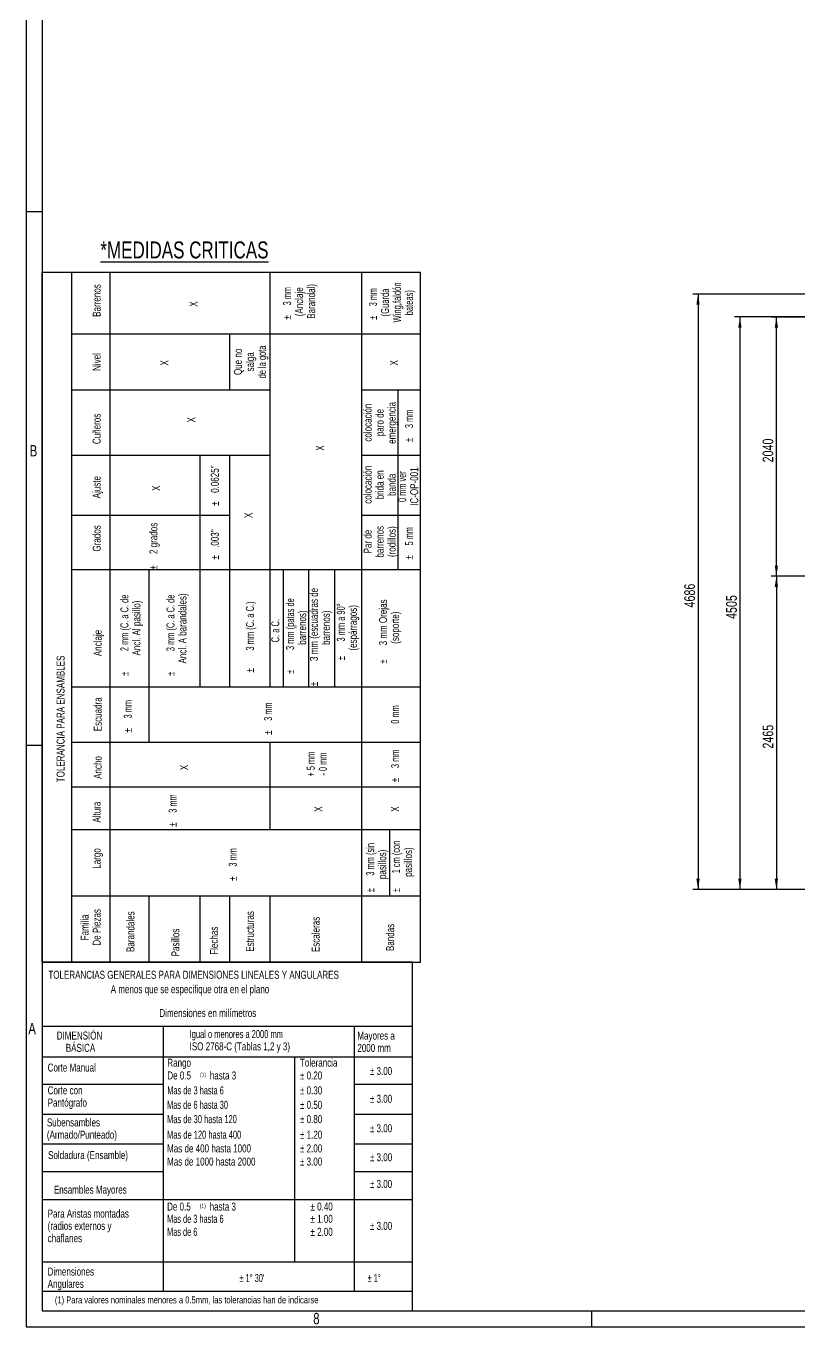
# Model space of a CAD drawing. Header units: millimetres. Extents: x 861 to 27901, y 673 to 17923.
# Drawn here: x 861 to 5683, y 673 to 8791 of the extents above; entities that cross this region are included whole.
import ezdxf

# ---------------------------------------------------------------- set-up
doc = ezdxf.new("R2010")
doc.units = ezdxf.units.MM
doc.header["$LTSCALE"] = 33.3
doc.layers.add('CAPA_1', color=7, linetype='Continuous')
doc.layers.add('SLD-0_0', color=7, linetype='Continuous')
doc.styles.add('SLDTEXTSTYLE0', font='TXT', dxfattribs={"width": 0.75})
doc.styles.add('SLDTEXTSTYLE1', font='TXT', dxfattribs={"width": 0.7})
doc.styles.add('SLDTEXTSTYLE10', font='TXT', dxfattribs={"width": 0.666667})
doc.styles.add('SLDTEXTSTYLE11', font='TXT', dxfattribs={"width": 0.708642})
doc.styles.add('SLDTEXTSTYLE12', font='TXT', dxfattribs={"width": 0.656481})
doc.styles.add('SLDTEXTSTYLE2', font='TXT', dxfattribs={"width": 0.691176})
doc.styles.add('SLDTEXTSTYLE3', font='TXT', dxfattribs={"width": 0.697368})
doc.styles.add('SLDTEXTSTYLE4', font='TXT', dxfattribs={"width": 0.6875})
doc.styles.add('SLDTEXTSTYLE5', font='TXT', dxfattribs={"width": 0.694444})
doc.styles.add('SLDTEXTSTYLE6', font='TXT', dxfattribs={"width": 0.671875})
doc.styles.add('SLDTEXTSTYLE7', font='TXT', dxfattribs={"width": 0.678571})
doc.styles.add('SLDTEXTSTYLE8', font='TXT', dxfattribs={"width": 0.696429})
doc.styles.add('SLDTEXTSTYLE9', font='TXT', dxfattribs={"width": 0.675})
doc.dimstyles.new('SLDDIMSTYLE0', dxfattribs={"dimtxt": 66.6, "dimasz": 66.6, "dimexe": 0, "dimexo": 0.0625, "dimgap": 16.65, "dimtad": 2, "dimdec": 0, "dimlfac": 1.261261, "dimrnd": 1e-09, "dimzin": 12, "dimdsep": 46, "dimtxsty": 'SLDTEXTSTYLE0', "dimsah": 1, "dimcen": 0.09, "dimadec": 0, "dimazin": 3, "dimtfac": 1, "dimtdec": 0, "dimtofl": 0, "dimtmove": 0, "dimatfit": 3, "dimfxl": 1, "dimfrac": 2, "dimtolj": 1, "dimtzin": 12, "dimarcsym": 0})

# ---------------------------------------------------------------- blocks, each defined once
blk = doc.blocks.new('SW_NOTE_0')
at = {"layer": 'SLD-0_0', "color": 0, "insert": (0, 64.4), "char_height": 49.95, "attachment_point": 1, "style": 'SLDTEXTSTYLE0'}
blk.add_mtext('Dimensiones en milímetros', dxfattribs=at)
blk = doc.blocks.new('SW_NOTE_0_1')
at = {"layer": 'SLD-0_0', "color": 0, "char_height": 49.95, "attachment_point": 1, "style": 'SLDTEXTSTYLE0'}
for s, insert in [('DIMENSIÓN', (0, 64.4)), ('BÁSICA', (56.2, -12.2))]:
    blk.add_mtext(s, dxfattribs=dict(at, insert=insert))
blk = doc.blocks.new('SW_NOTE_0_2')
at = {"layer": 'SLD-0_0', "color": 0, "char_height": 49.95, "attachment_point": 1}
for s, insert, style in [('Igual o menores a 2000 mm', (0, 64.4), 'SLDTEXTSTYLE1'), ('ISO 2768-C (Tablas 1,2 y 3)', (0, -12.2), 'SLDTEXTSTYLE0')]:
    blk.add_mtext(s, dxfattribs=dict(at, insert=insert, style=style))
blk = doc.blocks.new('SW_NOTE_0_3')
at = {"layer": 'SLD-0_0', "color": 0, "char_height": 49.95, "attachment_point": 1, "style": 'SLDTEXTSTYLE0'}
for s, insert in [('Mayores a', (0, 64.4)), ('2000 mm', (0, -12.2))]:
    blk.add_mtext(s, dxfattribs=dict(at, insert=insert))
blk = doc.blocks.new('SW_NOTE_0_4')
at = {"layer": 'SLD-0_0', "color": 0, "insert": (0, 64.4), "char_height": 49.95, "attachment_point": 1, "style": 'SLDTEXTSTYLE0'}
blk.add_mtext('Corte Manual', dxfattribs=at)
blk = doc.blocks.new('SW_NOTE_0_5')
at = {"layer": 'SLD-0_0', "color": 0, "char_height": 49.95, "attachment_point": 1, "style": 'SLDTEXTSTYLE0'}
for s, insert in [('Corte con', (0, 64.4)), ('Pantógrafo', (0, -12.2))]:
    blk.add_mtext(s, dxfattribs=dict(at, insert=insert))
blk = doc.blocks.new('SW_NOTE_0_6')
at = {"layer": 'SLD-0_0', "color": 0, "char_height": 49.95, "attachment_point": 1, "style": 'SLDTEXTSTYLE0'}
for s, insert in [('Subensambles', (0, 64.4)), ('(Armado/Punteado)', (0, -12.2))]:
    blk.add_mtext(s, dxfattribs=dict(at, insert=insert))
blk = doc.blocks.new('SW_NOTE_0_7')
at = {"layer": 'SLD-0_0', "color": 0, "insert": (0, 64.4), "char_height": 49.95, "attachment_point": 1, "style": 'SLDTEXTSTYLE0'}
blk.add_mtext('Soldadura (Ensamble)', dxfattribs=at)
blk = doc.blocks.new('SW_NOTE_0_8')
at = {"layer": 'SLD-0_0', "color": 0, "insert": (0, 64.4), "char_height": 49.95, "attachment_point": 1, "style": 'SLDTEXTSTYLE0'}
blk.add_mtext('Ensambles Mayores', dxfattribs=at)
blk = doc.blocks.new('SW_NOTE_0_9')
at = {"layer": 'SLD-0_0', "color": 0, "char_height": 49.95, "attachment_point": 1, "style": 'SLDTEXTSTYLE0'}
for s, insert in [('Para Aristas montadas', (0, 64.4)), ('(radios externos y', (0, -12.2)), ('chaflanes', (0, -88.8))]:
    blk.add_mtext(s, dxfattribs=dict(at, insert=insert))
blk = doc.blocks.new('SW_NOTE_0_10')
at = {"layer": 'SLD-0_0', "color": 0, "char_height": 49.95, "attachment_point": 1, "style": 'SLDTEXTSTYLE0'}
for s, insert in [('Dimensiones', (0, 64.4)), ('Angulares', (0, -12.2))]:
    blk.add_mtext(s, dxfattribs=dict(at, insert=insert))
blk = doc.blocks.new('SW_NOTE_0_11')
at = {"layer": 'SLD-0_0', "color": 0, "insert": (0, 64.4), "char_height": 49.95, "attachment_point": 1, "style": 'SLDTEXTSTYLE0'}
blk.add_mtext('Rango', dxfattribs=at)
blk = doc.blocks.new('SW_NOTE_0_12')
at = {"layer": 'SLD-0_0', "color": 0, "insert": (0, 64.4), "char_height": 49.95, "attachment_point": 1, "style": 'SLDTEXTSTYLE2'}
blk.add_mtext('Mas de 6 hasta 30', dxfattribs=at)
blk = doc.blocks.new('SW_NOTE_0_13')
at = {"layer": 'SLD-0_0', "color": 0, "insert": (0, 64.4), "char_height": 49.95, "attachment_point": 1, "style": 'SLDTEXTSTYLE3'}
blk.add_mtext('Mas de 30 hasta 120', dxfattribs=at)
blk = doc.blocks.new('SW_NOTE_0_14')
at = {"layer": 'SLD-0_0', "color": 0, "insert": (0, 64.4), "char_height": 49.95, "attachment_point": 1, "style": 'SLDTEXTSTYLE1'}
blk.add_mtext('Mas de 120 hasta 400', dxfattribs=at)
blk = doc.blocks.new('SW_NOTE_0_15')
at = {"layer": 'SLD-0_0', "color": 0, "insert": (0, 64.4), "char_height": 49.95, "attachment_point": 1, "style": 'SLDTEXTSTYLE0'}
blk.add_mtext('Mas de 400 hasta 1000', dxfattribs=at)
blk = doc.blocks.new('SW_NOTE_0_16')
at = {"layer": 'SLD-0_0', "color": 0, "insert": (0, 64.4), "char_height": 49.95, "attachment_point": 1, "style": 'SLDTEXTSTYLE0'}
blk.add_mtext('Mas de 1000 hasta 2000', dxfattribs=at)
blk = doc.blocks.new('SW_NOTE_0_17')
at = {"layer": 'SLD-0_0', "color": 0, "attachment_point": 1, "style": 'SLDTEXTSTYLE0'}
for s, insert, char_height in [('De 0.5', (0, 64.4), 49.95), ('(1)', (203.5, 57.2), 24.98), ('hasta 3', (265.3, 64.4), 49.95)]:
    blk.add_mtext(s, dxfattribs=dict(at, insert=insert, char_height=char_height))
blk = doc.blocks.new('SW_NOTE_0_18')
at = {"layer": 'SLD-0_0', "color": 0, "insert": (0, 64.4), "char_height": 49.95, "attachment_point": 1, "style": 'SLDTEXTSTYLE4'}
blk.add_mtext('Mas de 3 hasta 6', dxfattribs=at)
blk = doc.blocks.new('SW_NOTE_0_19')
at = {"layer": 'SLD-0_0', "color": 0, "insert": (0, 64.4), "char_height": 49.95, "attachment_point": 1, "style": 'SLDTEXTSTYLE4'}
blk.add_mtext('Mas de 6', dxfattribs=at)
blk = doc.blocks.new('SW_NOTE_0_20')
at = {"layer": 'SLD-0_0', "color": 0, "insert": (0, 64.4), "char_height": 49.95, "attachment_point": 1, "style": 'SLDTEXTSTYLE0'}
blk.add_mtext('Tolerancia', dxfattribs=at)
blk = doc.blocks.new('SW_NOTE_0_21')
at = {"layer": 'SLD-0_0', "color": 0, "insert": (0, 64.4), "char_height": 49.95, "attachment_point": 1, "style": 'SLDTEXTSTYLE0'}
blk.add_mtext('± 0.20', dxfattribs=at)
blk = doc.blocks.new('SW_NOTE_0_22')
at = {"layer": 'SLD-0_0', "color": 0, "insert": (0, 64.4), "char_height": 49.95, "attachment_point": 1, "style": 'SLDTEXTSTYLE0'}
blk.add_mtext('± 0.30', dxfattribs=at)
blk = doc.blocks.new('SW_NOTE_0_23')
at = {"layer": 'SLD-0_0', "color": 0, "insert": (0, 64.4), "char_height": 49.95, "attachment_point": 1, "style": 'SLDTEXTSTYLE0'}
blk.add_mtext('± 0.50', dxfattribs=at)
blk = doc.blocks.new('SW_NOTE_0_24')
at = {"layer": 'SLD-0_0', "color": 0, "insert": (0, 64.4), "char_height": 49.95, "attachment_point": 1, "style": 'SLDTEXTSTYLE0'}
blk.add_mtext('± 0.80', dxfattribs=at)
blk = doc.blocks.new('SW_NOTE_0_25')
at = {"layer": 'SLD-0_0', "color": 0, "insert": (0, 64.4), "char_height": 49.95, "attachment_point": 1, "style": 'SLDTEXTSTYLE0'}
blk.add_mtext('± 1.20', dxfattribs=at)
blk = doc.blocks.new('SW_NOTE_0_26')
at = {"layer": 'SLD-0_0', "color": 0, "insert": (0, 64.4), "char_height": 49.95, "attachment_point": 1, "style": 'SLDTEXTSTYLE0'}
blk.add_mtext('± 2.00', dxfattribs=at)
blk = doc.blocks.new('SW_NOTE_0_27')
at = {"layer": 'SLD-0_0', "color": 0, "insert": (0, 64.4), "char_height": 49.95, "attachment_point": 1, "style": 'SLDTEXTSTYLE0'}
blk.add_mtext('± 3.00', dxfattribs=at)
blk = doc.blocks.new('SW_NOTE_0_28')
at = {"layer": 'SLD-0_0', "color": 0, "insert": (0, 64.4), "char_height": 49.95, "attachment_point": 1, "style": 'SLDTEXTSTYLE0'}
blk.add_mtext('± 3.00', dxfattribs=at)
blk = doc.blocks.new('SW_NOTE_0_29')
at = {"layer": 'SLD-0_0', "color": 0, "insert": (0, 64.4), "char_height": 49.95, "attachment_point": 1, "style": 'SLDTEXTSTYLE0'}
blk.add_mtext('± 3.00', dxfattribs=at)
blk = doc.blocks.new('SW_NOTE_0_30')
at = {"layer": 'SLD-0_0', "color": 0, "insert": (0, 64.4), "char_height": 49.95, "attachment_point": 1, "style": 'SLDTEXTSTYLE0'}
blk.add_mtext('± 3.00', dxfattribs=at)
blk = doc.blocks.new('SW_NOTE_0_31')
at = {"layer": 'SLD-0_0', "color": 0, "insert": (0, 64.4), "char_height": 49.95, "attachment_point": 1, "style": 'SLDTEXTSTYLE0'}
blk.add_mtext('± 3.00', dxfattribs=at)
blk = doc.blocks.new('SW_NOTE_0_32')
at = {"layer": 'SLD-0_0', "color": 0, "insert": (0, 64.4), "char_height": 49.95, "attachment_point": 1, "style": 'SLDTEXTSTYLE0'}
blk.add_mtext('± 3.00', dxfattribs=at)
blk = doc.blocks.new('SW_NOTE_0_33')
at = {"layer": 'SLD-0_0', "color": 0, "insert": (0, 64.4), "char_height": 49.95, "attachment_point": 1, "style": 'SLDTEXTSTYLE0'}
blk.add_mtext('± 3.00', dxfattribs=at)
blk = doc.blocks.new('SW_NOTE_0_34')
at = {"layer": 'SLD-0_0', "color": 0, "insert": (0, 64.4), "char_height": 49.95, "attachment_point": 1, "style": 'SLDTEXTSTYLE4'}
blk.add_mtext("± 1° 30'", dxfattribs=at)
blk = doc.blocks.new('SW_NOTE_0_35')
at = {"layer": 'SLD-0_0', "color": 0, "insert": (0, 64.4), "char_height": 49.95, "attachment_point": 1, "style": 'SLDTEXTSTYLE4'}
blk.add_mtext('± 1°', dxfattribs=at)
blk = doc.blocks.new('SW_NOTE_0_36')
at = {"layer": 'SLD-0_0', "color": 0, "insert": (0, 64.4), "char_height": 49.95, "attachment_point": 1, "style": 'SLDTEXTSTYLE0'}
blk.add_mtext('± 2.00', dxfattribs=at)
blk = doc.blocks.new('SW_NOTE_0_37')
at = {"layer": 'SLD-0_0', "color": 0, "insert": (0, 64.4), "char_height": 49.95, "attachment_point": 1, "style": 'SLDTEXTSTYLE0'}
blk.add_mtext('± 1.00', dxfattribs=at)
blk = doc.blocks.new('SW_NOTE_0_38')
at = {"layer": 'SLD-0_0', "color": 0, "insert": (0, 55.8), "char_height": 43.29, "attachment_point": 1, "style": 'SLDTEXTSTYLE0'}
blk.add_mtext('(1) Para valores nominales menores a 0.5mm, las tolerancias han de indicarse', dxfattribs=at)
blk = doc.blocks.new('SW_NOTE_0_39')
at = {"layer": 'SLD-0_0', "color": 0, "insert": (0, 64.4), "char_height": 49.95, "attachment_point": 1, "style": 'SLDTEXTSTYLE0'}
blk.add_mtext('TOLERANCIAS GENERALES PARA DIMENSIONES LINEALES Y ANGULARES', dxfattribs=at)
blk = doc.blocks.new('SW_NOTE_0_40')
at = {"layer": 'SLD-0_0', "color": 0, "insert": (0, 64.4), "char_height": 49.95, "attachment_point": 1, "style": 'SLDTEXTSTYLE0'}
blk.add_mtext('A menos que se especifique otra en el plano', dxfattribs=at)
blk = doc.blocks.new('SW_NOTE_0_41')
at = {"layer": 'SLD-0_0', "color": 0, "insert": (0, 64.4), "char_height": 49.95, "attachment_point": 1, "style": 'SLDTEXTSTYLE4'}
blk.add_mtext('Mas de 3 hasta 6', dxfattribs=at)
blk = doc.blocks.new('SW_NOTE_0_42')
at = {"layer": 'SLD-0_0', "color": 0, "attachment_point": 1, "style": 'SLDTEXTSTYLE0'}
for s, insert, char_height in [('De 0.5', (0, 64.4), 49.95), ('(1)', (203.5, 57.2), 24.98), ('hasta 3', (265.3, 64.4), 49.95)]:
    blk.add_mtext(s, dxfattribs=dict(at, insert=insert, char_height=char_height))
blk = doc.blocks.new('SW_NOTE_0_43')
at = {"layer": 'SLD-0_0', "color": 0, "insert": (0, 64.4), "char_height": 49.95, "attachment_point": 1, "style": 'SLDTEXTSTYLE0'}
blk.add_mtext('± 0.40', dxfattribs=at)
blk = doc.blocks.new('Bloque2')
at = {"layer": 'SLD-0_0'}
for p, q in [((4530.5, 6495.8), (4530.5, 4318.6)), ((6841.6, 6495.8), (4530.5, 6495.8)), ((6841.6, 4318.6), (6841.6, 6495.8)), ((4530.5, 6095), (6841.6, 6095)), ((5286.1, 6095), (5286.1, 4442.4)), ((6476.6, 6095), (6476.6, 4442.4)), ((4530.5, 5904.1), (6841.6, 5904.1)), ((6104.8, 5904.1), (6104.8, 4625.7)), ((4530.5, 5734.8), (5286.1, 5734.8)), ((6476.6, 5734.8), (6841.6, 5734.8)), ((4530.5, 5547.6), (5286.1, 5547.6)), ((6476.6, 5547.6), (6841.6, 5547.6)), ((4530.5, 5362.5), (5286.1, 5362.5)), ((6476.6, 5362.5), (6841.6, 5362.5)), ((4530.5, 5189.2), (5286.1, 5189.2)), ((6476.6, 5189.2), (6841.6, 5189.2)), ((4530.5, 5013.7), (6841.6, 5013.7)), ((4530.5, 4625.7), (6841.6, 4625.7)), ((4530.5, 4442.4), (6841.6, 4442.4)), ((4530.5, 4318.6), (6841.6, 4318.6))]:
    blk.add_line(p, q, dxfattribs=at)
at = {"layer": 'SLD-0_0', "color": 7}
for name, p in [('SW_NOTE_0_39', (4569.8, 6377.2)), ('SW_NOTE_0_40', (4958.9, 6287)), ('SW_NOTE_0', (5262.4, 6138.5)), ('SW_NOTE_0_1', (4622.4, 5997.8)), ('SW_NOTE_0_2', (5451.2, 6007)), ('SW_NOTE_0_3', (6497.3, 5997.2)), ('SW_NOTE_0_4', (4565.5, 5798)), ('SW_NOTE_0_11', (5312, 5828.5)), ('SW_NOTE_0_20', (6139.5, 5828.5)), ('SW_NOTE_0_42', (5312, 5748.8)), ('SW_NOTE_0_21', (6139.5, 5748.8)), ('SW_NOTE_0_28', (6575.8, 5776.8)), ('SW_NOTE_0_5', (4565.5, 5655.9)), ('SW_NOTE_0_41', (5312, 5655.9)), ('SW_NOTE_0_22', (6139.5, 5655.9)), ('SW_NOTE_0_12', (5310.6, 5565.5)), ('SW_NOTE_0_23', (6139.5, 5565.5)), ('SW_NOTE_0_29', (6575.8, 5603.3)), ('SW_NOTE_0_6', (4560.7, 5455.7)), ('SW_NOTE_0_13', (5310.6, 5476.2)), ('SW_NOTE_0_24', (6139.5, 5476.2)), ('SW_NOTE_0_14', (5310.6, 5379.1)), ('SW_NOTE_0_25', (6139.5, 5379.1)), ('SW_NOTE_0_30', (6575.8, 5419.2)), ('SW_NOTE_0_15', (5310.6, 5293.6)), ('SW_NOTE_0_26', (6139.5, 5293.6)), ('SW_NOTE_0_7', (4568.2, 5252)), ('SW_NOTE_0_16', (5310.6, 5211.3)), ('SW_NOTE_0_32', (6575.8, 5238.5)), ('SW_NOTE_0_27', (6139.5, 5211.3)), ('SW_NOTE_0_31', (6575.8, 5072)), ('SW_NOTE_0_8', (4604.5, 5036.3)), ('SW_NOTE_0_9', (4565.5, 4886.7)), ('SW_NOTE_0_17', (5310.6, 4930.8)), ('SW_NOTE_0_43', (6205.1, 4930.8)), ('SW_NOTE_0_18', (5310.6, 4854.2)), ('SW_NOTE_0_37', (6205.1, 4854.2)), ('SW_NOTE_0_33', (6575.8, 4810.1)), ('SW_NOTE_0_19', (5310.6, 4773)), ('SW_NOTE_0_36', (6205.1, 4773)), ('SW_NOTE_0_10', (4565.5, 4525)), ('SW_NOTE_0_34', (5762.5, 4484.7)), ('SW_NOTE_0_35', (6561.6, 4484.7)), ('SW_NOTE_0_38', (4610.5, 4353.5))]:
    blk.add_blockref(name, p, dxfattribs=at)
blk = doc.blocks.new('SW_NOTE_0_44')
at = {"layer": 'CAPA_1', "color": 0, "insert": (644, 86), "char_height": 66.6, "attachment_point": 2, "style": 'SLDTEXTSTYLE0'}
blk.add_mtext('TOLERANCIA PARA ENSAMBLES', dxfattribs=at)
blk = doc.blocks.new('SW_NOTE_0_45')
at = {"layer": 'CAPA_1', "color": 0, "char_height": 66.6, "attachment_point": 2, "style": 'SLDTEXTSTYLE0'}
for s, insert in [('Familia', (149, 86)), ('De Piezas', (149, -14))]:
    blk.add_mtext(s, dxfattribs=dict(at, insert=insert))
blk = doc.blocks.new('SW_NOTE_0_46')
at = {"layer": 'CAPA_1', "color": 0, "insert": (235, 86), "char_height": 66.6, "attachment_point": 2, "style": 'SLDTEXTSTYLE0'}
blk.add_mtext('Barandales', dxfattribs=at)
blk = doc.blocks.new('SW_NOTE_0_47')
at = {"layer": 'CAPA_1', "color": 0, "insert": (150, 86), "char_height": 66.6, "attachment_point": 2, "style": 'SLDTEXTSTYLE0'}
blk.add_mtext('Pasillos', dxfattribs=at)
blk = doc.blocks.new('SW_NOTE_0_48')
at = {"layer": 'CAPA_1', "color": 0, "insert": (160, 86), "char_height": 66.6, "attachment_point": 2, "style": 'SLDTEXTSTYLE0'}
blk.add_mtext('Flechas', dxfattribs=at)
blk = doc.blocks.new('SW_NOTE_0_49')
at = {"layer": 'CAPA_1', "color": 0, "insert": (223, 86), "char_height": 66.6, "attachment_point": 2, "style": 'SLDTEXTSTYLE0'}
blk.add_mtext('Estructuras', dxfattribs=at)
blk = doc.blocks.new('SW_NOTE_0_50')
at = {"layer": 'CAPA_1', "color": 0, "insert": (155, 86), "char_height": 66.6, "attachment_point": 2, "style": 'SLDTEXTSTYLE0'}
blk.add_mtext('Bandas', dxfattribs=at)
blk = doc.blocks.new('SW_NOTE_0_51')
at = {"layer": 'CAPA_1', "color": 0, "insert": (118, 86), "char_height": 66.6, "attachment_point": 2, "style": 'SLDTEXTSTYLE0'}
blk.add_mtext('Largo', dxfattribs=at)
blk = doc.blocks.new('SW_NOTE_0_52')
at = {"layer": 'CAPA_1', "color": 0, "insert": (124, 86), "char_height": 66.6, "attachment_point": 2, "style": 'SLDTEXTSTYLE0'}
blk.add_mtext('Altura', dxfattribs=at)
blk = doc.blocks.new('SW_NOTE_0_53')
at = {"layer": 'CAPA_1', "color": 0, "insert": (140, 86), "char_height": 66.6, "attachment_point": 2, "style": 'SLDTEXTSTYLE0'}
blk.add_mtext('Ancho', dxfattribs=at)
blk = doc.blocks.new('SW_NOTE_0_54')
at = {"layer": 'CAPA_1', "color": 0, "insert": (195, 86), "char_height": 66.6, "attachment_point": 2, "style": 'SLDTEXTSTYLE0'}
blk.add_mtext('Escuadra', dxfattribs=at)
blk = doc.blocks.new('SW_NOTE_0_55')
at = {"layer": 'CAPA_1', "color": 0, "insert": (164, 86), "char_height": 66.6, "attachment_point": 2, "style": 'SLDTEXTSTYLE0'}
blk.add_mtext('Anclaje', dxfattribs=at)
blk = doc.blocks.new('SW_NOTE_0_56')
at = {"layer": 'CAPA_1', "color": 0, "insert": (154, 86), "char_height": 66.6, "attachment_point": 2, "style": 'SLDTEXTSTYLE0'}
blk.add_mtext('Grados', dxfattribs=at)
blk = doc.blocks.new('SW_NOTE_0_57')
at = {"layer": 'CAPA_1', "color": 0, "insert": (130, 86), "char_height": 66.6, "attachment_point": 2, "style": 'SLDTEXTSTYLE0'}
blk.add_mtext('Ajuste', dxfattribs=at)
blk = doc.blocks.new('SW_NOTE_0_58')
at = {"layer": 'CAPA_1', "color": 0, "insert": (175, 86), "char_height": 66.6, "attachment_point": 2, "style": 'SLDTEXTSTYLE0'}
blk.add_mtext('Cuñeros', dxfattribs=at)
blk = doc.blocks.new('SW_NOTE_0_59')
at = {"layer": 'CAPA_1', "color": 0, "insert": (106, 86), "char_height": 66.6, "attachment_point": 2, "style": 'SLDTEXTSTYLE0'}
blk.add_mtext('Nivel', dxfattribs=at)
blk = doc.blocks.new('SW_NOTE_0_60')
at = {"layer": 'CAPA_1', "color": 0, "insert": (181, 86), "char_height": 66.6, "attachment_point": 2, "style": 'SLDTEXTSTYLE0'}
blk.add_mtext('Barrenos', dxfattribs=at)
blk = doc.blocks.new('SW_NOTE_0_61')
at = {"layer": 'CAPA_1', "color": 0, "char_height": 66.6, "attachment_point": 2}
for s, insert, style in [('%%p', (30, 86), 'SLDTEXTSTYLE0'), ('3 mm (sin', (287, 86), 'SLDTEXTSTYLE5'), ('pasillos)', (245, -14), 'SLDTEXTSTYLE0')]:
    blk.add_mtext(s, dxfattribs=dict(at, insert=insert, style=style))
blk = doc.blocks.new('SW_NOTE_0_62')
at = {"layer": 'CAPA_1', "color": 0, "char_height": 66.6, "attachment_point": 2}
for s, insert, style in [('%%p', (30, 86), 'SLDTEXTSTYLE0'), ('1 cm (con', (306, 86), 'SLDTEXTSTYLE5'), ('pasillos)', (264, -14), 'SLDTEXTSTYLE0')]:
    blk.add_mtext(s, dxfattribs=dict(at, insert=insert, style=style))
blk = doc.blocks.new('SW_NOTE_0_63')
at = {"layer": 'CAPA_1', "color": 0, "char_height": 66.6, "attachment_point": 2}
for s, insert, style in [('%%p', (30, 86), 'SLDTEXTSTYLE0'), ('3 mm', (206, 86), 'SLDTEXTSTYLE4')]:
    blk.add_mtext(s, dxfattribs=dict(at, insert=insert, style=style))
blk = doc.blocks.new('SW_NOTE_0_64')
at = {"layer": 'CAPA_1', "color": 0, "char_height": 66.6, "attachment_point": 2}
for s, insert, style in [('%%p', (30, 86), 'SLDTEXTSTYLE0'), ('2 mm (C. a C. de', (454, 86), 'SLDTEXTSTYLE6'), ('Ancl. Al pasillo)', (411, -14), 'SLDTEXTSTYLE0')]:
    blk.add_mtext(s, dxfattribs=dict(at, insert=insert, style=style))
blk = doc.blocks.new('SW_NOTE_0_65')
at = {"layer": 'CAPA_1', "color": 0, "char_height": 66.6, "attachment_point": 2}
for s, insert, style in [('%%p', (30, 86), 'SLDTEXTSTYLE0'), ('3 mm (C. a C. de', (454, 86), 'SLDTEXTSTYLE6'), ('Ancl. A barandales)', (408, -14), 'SLDTEXTSTYLE0')]:
    blk.add_mtext(s, dxfattribs=dict(at, insert=insert, style=style))
blk = doc.blocks.new('SW_NOTE_0_66')
at = {"layer": 'CAPA_1', "color": 0, "char_height": 66.6, "attachment_point": 2}
for s, insert, style in [('%%p', (30, 86), 'SLDTEXTSTYLE0'), ('3 mm (C. a C.)', (399, 86), 'SLDTEXTSTYLE7')]:
    blk.add_mtext(s, dxfattribs=dict(at, insert=insert, style=style))
blk = doc.blocks.new('SW_NOTE_0_67')
at = {"layer": 'CAPA_1', "color": 0, "insert": (147, 86), "char_height": 66.6, "attachment_point": 2, "style": 'SLDTEXTSTYLE7'}
blk.add_mtext('C. a C.', dxfattribs=at)
blk = doc.blocks.new('SW_NOTE_0_68')
at = {"layer": 'CAPA_1', "color": 0, "insert": (197, 86), "char_height": 66.6, "attachment_point": 2, "style": 'SLDTEXTSTYLE0'}
blk.add_mtext('Escaleras', dxfattribs=at)
blk = doc.blocks.new('SW_NOTE_0_69')
at = {"layer": 'CAPA_1', "color": 0, "char_height": 66.6, "attachment_point": 2}
for s, insert, style in [('%%p', (30, 86), 'SLDTEXTSTYLE0'), ('3 mm (patas de', (427, 86), 'SLDTEXTSTYLE8'), ('barrenos)', (398, -14), 'SLDTEXTSTYLE0')]:
    blk.add_mtext(s, dxfattribs=dict(at, insert=insert, style=style))
blk = doc.blocks.new('SW_NOTE_0_70')
at = {"layer": 'CAPA_1', "color": 0, "char_height": 66.6, "attachment_point": 2, "style": 'SLDTEXTSTYLE0'}
for s, insert in [('%%p', (30, 86)), ('3 mm (escuadras de', (525, 86)), ('barrenos)', (498, -14))]:
    blk.add_mtext(s, dxfattribs=dict(at, insert=insert))
blk = doc.blocks.new('SW_NOTE_0_71')
at = {"layer": 'CAPA_1', "color": 0, "char_height": 66.6, "attachment_point": 2}
for s, insert, style in [('%%p', (30, 86), 'SLDTEXTSTYLE0'), ('3 mm a 90°', (327, 86), 'SLDTEXTSTYLE9'), ('(espárragos)', (282, -14), 'SLDTEXTSTYLE0')]:
    blk.add_mtext(s, dxfattribs=dict(at, insert=insert, style=style))
blk = doc.blocks.new('SW_NOTE_0_72')
at = {"layer": 'CAPA_1', "color": 0, "char_height": 66.6, "attachment_point": 2, "style": 'SLDTEXTSTYLE0'}
for s, insert in [('%%p', (30, 86)), ('2 grados', (274, 86))]:
    blk.add_mtext(s, dxfattribs=dict(at, insert=insert))
blk = doc.blocks.new('SW_NOTE_0_73')
at = {"layer": 'CAPA_1', "color": 0, "char_height": 66.6, "attachment_point": 2, "style": 'SLDTEXTSTYLE0'}
for s, insert in [('%%p', (30, 86)), ('.003"', (185, 86))]:
    blk.add_mtext(s, dxfattribs=dict(at, insert=insert))
blk = doc.blocks.new('SW_NOTE_0_74')
at = {"layer": 'CAPA_1', "color": 0, "char_height": 66.6, "attachment_point": 2}
for s, insert, style in [('%%p', (30, 86), 'SLDTEXTSTYLE0'), ('5 mm', (206, 86), 'SLDTEXTSTYLE4')]:
    blk.add_mtext(s, dxfattribs=dict(at, insert=insert, style=style))
blk = doc.blocks.new('SW_NOTE_0_75')
at = {"layer": 'CAPA_1', "color": 0, "char_height": 66.6, "attachment_point": 2, "style": 'SLDTEXTSTYLE0'}
for s, insert in [('%%p', (30, 86)), ('0.0625"', (233, 86))]:
    blk.add_mtext(s, dxfattribs=dict(at, insert=insert))
blk = doc.blocks.new('SW_NOTE_0_76')
at = {"layer": 'CAPA_1', "color": 0, "char_height": 66.6, "attachment_point": 2, "style": 'SLDTEXTSTYLE0'}
for s, insert in [('colocación', (244, 86)), ('brida en', (244, -14)), ('banda', (244, -114))]:
    blk.add_mtext(s, dxfattribs=dict(at, insert=insert))
blk = doc.blocks.new('SW_NOTE_0_77')
at = {"layer": 'CAPA_1', "color": 0, "char_height": 66.6, "attachment_point": 2}
for s, insert, style in [('0 mm ver', (197, 86), 'SLDTEXTSTYLE4'), ('IC-OP-001', (197, -14), 'SLDTEXTSTYLE0')]:
    blk.add_mtext(s, dxfattribs=dict(at, insert=insert, style=style))
blk = doc.blocks.new('SW_NOTE_0_78')
at = {"layer": 'CAPA_1', "color": 0, "char_height": 66.6, "attachment_point": 2, "style": 'SLDTEXTSTYLE0'}
for s, insert in [('Par de', (136, 86)), ('barrenos', (134, -14)), ('(rodillos)', (135, -114))]:
    blk.add_mtext(s, dxfattribs=dict(at, insert=insert))
blk = doc.blocks.new('SW_NOTE_0_79')
at = {"layer": 'CAPA_1', "color": 0, "char_height": 66.6, "attachment_point": 2, "style": 'SLDTEXTSTYLE0'}
for s, insert in [('colocación', (244, 86)), ('paro de', (245, -14)), ('emergencia', (242, -114))]:
    blk.add_mtext(s, dxfattribs=dict(at, insert=insert))
blk = doc.blocks.new('SW_NOTE_0_80')
at = {"layer": 'CAPA_1', "color": 0, "char_height": 66.6, "attachment_point": 2}
for s, insert, style in [('%%p', (30, 86), 'SLDTEXTSTYLE0'), ('3 mm', (206, 86), 'SLDTEXTSTYLE4')]:
    blk.add_mtext(s, dxfattribs=dict(at, insert=insert, style=style))
blk = doc.blocks.new('SW_NOTE_0_81')
at = {"layer": 'CAPA_1', "color": 0, "char_height": 66.6, "attachment_point": 2}
for s, insert, style in [('%%p', (30, 86), 'SLDTEXTSTYLE0'), ('3 mm', (206, 86), 'SLDTEXTSTYLE4')]:
    blk.add_mtext(s, dxfattribs=dict(at, insert=insert, style=style))
blk = doc.blocks.new('SW_NOTE_0_82')
at = {"layer": 'CAPA_1', "color": 0, "insert": (27, 86), "char_height": 66.6, "attachment_point": 2, "style": 'SLDTEXTSTYLE0'}
blk.add_mtext('X', dxfattribs=at)
blk = doc.blocks.new('SW_NOTE_0_83')
at = {"layer": 'CAPA_1', "color": 0, "insert": (27, 86), "char_height": 66.6, "attachment_point": 2, "style": 'SLDTEXTSTYLE0'}
blk.add_mtext('X', dxfattribs=at)
blk = doc.blocks.new('SW_NOTE_0_84')
at = {"layer": 'CAPA_1', "color": 0, "insert": (27, 86), "char_height": 66.6, "attachment_point": 2, "style": 'SLDTEXTSTYLE0'}
blk.add_mtext('X', dxfattribs=at)
blk = doc.blocks.new('SW_NOTE_0_85')
at = {"layer": 'CAPA_1', "color": 0, "char_height": 66.6, "attachment_point": 2, "style": 'SLDTEXTSTYLE10'}
for s, insert in [('+ 5 mm', (157, 86)), ('- 0 mm', (157, -14))]:
    blk.add_mtext(s, dxfattribs=dict(at, insert=insert))
blk = doc.blocks.new('SW_NOTE_0_86')
at = {"layer": 'CAPA_1', "color": 0, "char_height": 66.6, "attachment_point": 2}
for s, insert, style in [('%%p', (30, 86), 'SLDTEXTSTYLE0'), ('3 mm', (206, 86), 'SLDTEXTSTYLE4')]:
    blk.add_mtext(s, dxfattribs=dict(at, insert=insert, style=style))
blk = doc.blocks.new('SW_NOTE_0_87')
at = {"layer": 'CAPA_1', "color": 0, "char_height": 66.6, "attachment_point": 2}
for s, insert, style in [('%%p', (30, 86), 'SLDTEXTSTYLE0'), ('3 mm', (206, 86), 'SLDTEXTSTYLE4')]:
    blk.add_mtext(s, dxfattribs=dict(at, insert=insert, style=style))
blk = doc.blocks.new('SW_NOTE_0_88')
at = {"layer": 'CAPA_1', "color": 0, "char_height": 66.6, "attachment_point": 2}
for s, insert, style in [('%%p', (30, 86), 'SLDTEXTSTYLE0'), ('3 mm', (206, 86), 'SLDTEXTSTYLE4')]:
    blk.add_mtext(s, dxfattribs=dict(at, insert=insert, style=style))
blk = doc.blocks.new('SW_NOTE_0_89')
at = {"layer": 'CAPA_1', "color": 0, "insert": (118, 86), "char_height": 66.6, "attachment_point": 2, "style": 'SLDTEXTSTYLE4'}
blk.add_mtext('0 mm', dxfattribs=at)
blk = doc.blocks.new('SW_NOTE_0_90')
at = {"layer": 'CAPA_1', "color": 0, "insert": (27, 86), "char_height": 66.6, "attachment_point": 2, "style": 'SLDTEXTSTYLE0'}
blk.add_mtext('X', dxfattribs=at)
blk = doc.blocks.new('SW_NOTE_0_91')
at = {"layer": 'CAPA_1', "color": 0, "insert": (27, 86), "char_height": 66.6, "attachment_point": 2, "style": 'SLDTEXTSTYLE0'}
blk.add_mtext('X', dxfattribs=at)
blk = doc.blocks.new('SW_NOTE_0_92')
at = {"layer": 'CAPA_1', "color": 0, "insert": (27, 86), "char_height": 66.6, "attachment_point": 2, "style": 'SLDTEXTSTYLE0'}
blk.add_mtext('X', dxfattribs=at)
blk = doc.blocks.new('SW_NOTE_0_93')
at = {"layer": 'CAPA_1', "color": 0, "insert": (27, 86), "char_height": 66.6, "attachment_point": 2, "style": 'SLDTEXTSTYLE0'}
blk.add_mtext('X', dxfattribs=at)
blk = doc.blocks.new('SW_NOTE_0_94')
at = {"layer": 'CAPA_1', "color": 0, "char_height": 66.6, "attachment_point": 2}
for s, insert, style in [('Que no', (162, 86), 'SLDTEXTSTYLE0'), ('salga', (162, -14), 'SLDTEXTSTYLE0'), ('de la gota', (161, -114), 'SLDTEXTSTYLE1')]:
    blk.add_mtext(s, dxfattribs=dict(at, insert=insert, style=style))
blk = doc.blocks.new('SW_NOTE_0_95')
at = {"layer": 'CAPA_1', "color": 0, "char_height": 66.6, "attachment_point": 2}
for s, insert, style in [('%%p', (30, 86), 'SLDTEXTSTYLE0'), ('3 mm', (206, 86), 'SLDTEXTSTYLE4'), ('(Anclaje', (160, -14), 'SLDTEXTSTYLE0'), ('Barandal)', (163, -114), 'SLDTEXTSTYLE0')]:
    blk.add_mtext(s, dxfattribs=dict(at, insert=insert, style=style))
blk = doc.blocks.new('SW_NOTE_0_96')
at = {"layer": 'CAPA_1', "color": 0, "char_height": 66.6, "attachment_point": 2}
for s, insert, style in [('%%p', (29, 86), 'SLDTEXTSTYLE11'), ('3 mm', (200, 86), 'SLDTEXTSTYLE12'), ('(Guarda', (156, -14), 'SLDTEXTSTYLE11'), ('Wing,faldón', (156, -114), 'SLDTEXTSTYLE11'), ('bateas)', (154, -214), 'SLDTEXTSTYLE11')]:
    blk.add_mtext(s, dxfattribs=dict(at, insert=insert, style=style))
blk = doc.blocks.new('SW_NOTE_0_97')
at = {"layer": 'CAPA_1', "color": 0, "insert": (27, 86), "char_height": 66.6, "attachment_point": 2, "style": 'SLDTEXTSTYLE0'}
blk.add_mtext('X', dxfattribs=at)
blk = doc.blocks.new('SW_NOTE_0_98')
at = {"layer": 'CAPA_1', "color": 0, "insert": (27, 86), "char_height": 66.6, "attachment_point": 2, "style": 'SLDTEXTSTYLE0'}
blk.add_mtext('X', dxfattribs=at)
blk = doc.blocks.new('SW_NOTE_0_99')
at = {"layer": 'CAPA_1', "color": 0, "insert": (27, 86), "char_height": 66.6, "attachment_point": 2, "style": 'SLDTEXTSTYLE0'}
blk.add_mtext('X', dxfattribs=at)
blk = doc.blocks.new('SW_NOTE_0_100')
at = {"layer": 'CAPA_1', "color": 0, "char_height": 66.6, "attachment_point": 2, "style": 'SLDTEXTSTYLE0'}
for s, insert in [('%%p', (30, 86)), ('3 mm Orejas', (355, 86)), ('(soporte)', (311, -14))]:
    blk.add_mtext(s, dxfattribs=dict(at, insert=insert))
blk = doc.blocks.new('Bloque30')
at = {"layer": 'CAPA_1'}
for p, q in [((1186, 5370), (6925, 5370)), ((1186, 5370), (1186, 2223)), ((6925, 5370), (6925, 2223)), ((1186, 5122), (6925, 5122)), ((1738, 5122), (1738, 2223)), ((2289, 5122), (2289, 2223)), ((2643, 5122), (2643, 2223)), ((3016, 5122), (3016, 2223)), ((3476, 5122), (3476, 2223)), ((4452, 5122), (4452, 2223)), ((4905, 5122), (4905, 3808)), ((5404, 5122), (5404, 3473)), ((5946, 5122), (5946, 3473)), ((6414, 5122), (6414, 2223)), ((1186, 4804), (6925, 4804)), ((1186, 4479), (1738, 4479)), ((3016, 4479), (4452, 4479)), ((1186, 4055), (1738, 4055)), ((3476, 4055), (5404, 4055)), ((1186, 3808), (1738, 3808)), ((3476, 3808), (5404, 3808)), ((5946, 3808), (6414, 3808)), ((1186, 3473), (1738, 3473)), ((2289, 3473), (3016, 3473)), ((3476, 3473), (6925, 3473)), ((3476, 3361), (4452, 3361)), ((3476, 3152), (4452, 3152)), ((3476, 2936), (4452, 2936)), ((1186, 2709), (6925, 2709)), ((4905, 2709), (4905, 2223)), ((5404, 2709), (5404, 2223)), ((5946, 2709), (5946, 2223)), ((1738, 2476), (2289, 2476)), ((4452, 2409), (5946, 2409)), ((1186, 2223), (6925, 2223))]:
    blk.add_line(p, q, dxfattribs=at)
at = {"layer": 'CAPA_1', "color": 7}
for name, p in [('SW_NOTE_0_44', (2565, 5163)), ('SW_NOTE_0_45', (1326, 4963)), ('SW_NOTE_0_51', (1930, 4863)), ('SW_NOTE_0_52', (2310, 4863)), ('SW_NOTE_0_53', (2665, 4854)), ('SW_NOTE_0_54', (3053, 4854)), ('SW_NOTE_0_55', (3677, 4854)), ('SW_NOTE_0_56', (4557, 4863)), ('SW_NOTE_0_57', (5007, 4863)), ('SW_NOTE_0_58', (5447, 4863)), ('SW_NOTE_0_59', (6073, 4863)), ('SW_NOTE_0_60', (6509, 4863)), ('SW_NOTE_0_46', (1204, 4582)), ('SW_NOTE_0_87', (3084, 4604)), ('SW_NOTE_0_64', (3554, 4632)), ('SW_NOTE_0_72', (4437, 4391)), ('SW_NOTE_0_90', (5102, 4369)), ('SW_NOTE_0_65', (3554, 4249)), ('SW_NOTE_0_99', (6145, 4300)), ('SW_NOTE_0_47', (1199, 4208)), ('SW_NOTE_0_81', (2299, 4231)), ('SW_NOTE_0_84', (2778, 4136)), ('SW_NOTE_0_93', (5671, 4076)), ('SW_NOTE_0_98', (6634, 4057)), ('SW_NOTE_0_48', (1204, 3887)), ('SW_NOTE_0_73', (4524, 3880)), ('SW_NOTE_0_75', (4971, 3880)), ('SW_NOTE_0_63', (1851, 3731)), ('SW_NOTE_0_92', (4876, 3600)), ('SW_NOTE_0_94', (6018, 3688)), ('SW_NOTE_0_49', (1218, 3588)), ('SW_NOTE_0_66', (3583, 3588)), ('SW_NOTE_0_88', (3064, 3438)), ('SW_NOTE_0_67', (3796, 3377)), ('SW_NOTE_0_95', (6520, 3279)), ('SW_NOTE_0_69', (3571, 3254)), ('SW_NOTE_0_85', (2676, 3082)), ('SW_NOTE_0_70', (3470, 3056)), ('SW_NOTE_0_68', (1219, 3041)), ('SW_NOTE_0_82', (2432, 3019)), ('SW_NOTE_0_91', (5436, 3005)), ('SW_NOTE_0_71', (3685, 2832)), ('SW_NOTE_0_61', (1754, 2588)), ('SW_NOTE_0_78', (4549, 2609)), ('SW_NOTE_0_76', (4913, 2609)), ('SW_NOTE_0_79', (5430, 2609)), ('SW_NOTE_0_96', (6518, 2565)), ('SW_NOTE_0_50', (1236, 2422)), ('SW_NOTE_0_100', (3657, 2481)), ('SW_NOTE_0_62', (1754, 2373)), ('SW_NOTE_0_83', (2432, 2381)), ('SW_NOTE_0_86', (2671, 2381)), ('SW_NOTE_0_89', (3128, 2381)), ('SW_NOTE_0_77', (4945, 2322)), ('SW_NOTE_0_97', (6145, 2391)), ('SW_NOTE_0_74', (4523, 2265)), ('SW_NOTE_0_80', (5499, 2265))]:
    blk.add_blockref(name, p, dxfattribs=at)
blk = doc.blocks.new('_D_4')
at = {"layer": 'CAPA_1', "transparency": 16777216}
for p, q in [((6227, 5358), (5508.6, 5358)), ((5541.9, 5358), (5541.9, 3403.6)), ((6342, 3403.6), (5508.6, 3403.6))]:
    blk.add_line(p, q, dxfattribs=at)
for points in [[(5541.9, 5358), (5531.6, 5291.4), (5552.1, 5291.4)], [(5541.9, 3403.6), (5552.1, 3470.2), (5531.6, 3470.2)]]:
    blk.add_solid(points, dxfattribs=at)
at = {"layer": 'CAPA_1', "transparency": 16777216, "insert": (5456, 4282.4), "char_height": 66.6, "attachment_point": 1, "rotation": 90, "style": 'SLDTEXTSTYLE0'}
blk.add_mtext('2465', dxfattribs=at)
blk = doc.blocks.new('_D_5')
at = {"layer": 'CAPA_1', "transparency": 16777216}
for p, q in [((6149.3, 6975.7), (5281.1, 6975.7)), ((5314.4, 6975.7), (5314.4, 3403.6)), ((6342, 3403.6), (5281.1, 3403.6))]:
    blk.add_line(p, q, dxfattribs=at)
for points in [[(5314.4, 6975.7), (5304.1, 6909.1), (5324.6, 6909.1)], [(5314.4, 3403.6), (5324.6, 3470.2), (5304.1, 3470.2)]]:
    blk.add_solid(points, dxfattribs=at)
at = {"layer": 'CAPA_1', "transparency": 16777216, "insert": (5228.5, 5091.3), "char_height": 66.6, "attachment_point": 1, "rotation": 90, "style": 'SLDTEXTSTYLE0'}
blk.add_mtext('4505', dxfattribs=at)
blk = doc.blocks.new('_D_6')
at = {"layer": 'CAPA_1', "transparency": 16777216}
for p, q in [((5810, 7118.8), (5019.8, 7118.8)), ((5053.1, 7118.8), (5053.1, 3403.6)), ((6342, 3403.6), (5019.8, 3403.6))]:
    blk.add_line(p, q, dxfattribs=at)
for points in [[(5053.1, 7118.8), (5042.8, 7052.2), (5063.3, 7052.2)], [(5053.1, 3403.6), (5063.3, 3470.2), (5042.8, 3470.2)]]:
    blk.add_solid(points, dxfattribs=at)
at = {"layer": 'CAPA_1', "transparency": 16777216, "insert": (4967.2, 5162.8), "char_height": 66.6, "attachment_point": 1, "rotation": 90, "style": 'SLDTEXTSTYLE0'}
blk.add_mtext('4686', dxfattribs=at)
blk = doc.blocks.new('_D_7')
at = {"layer": 'CAPA_1', "transparency": 16777216}
for p, q in [((8235.7, 6975.3), (5508.6, 6975.3)), ((5541.9, 5358), (5541.9, 6975.3)), ((6227, 5358), (5508.6, 5358))]:
    blk.add_line(p, q, dxfattribs=at)
for points in [[(5541.9, 6975.3), (5531.6, 6908.7), (5552.1, 6908.7)], [(5541.9, 5358), (5552.1, 5424.6), (5531.6, 5424.6)]]:
    blk.add_solid(points, dxfattribs=at)
at = {"layer": 'CAPA_1', "transparency": 16777216, "insert": (5456, 6068.2), "char_height": 66.6, "attachment_point": 1, "rotation": 90, "style": 'SLDTEXTSTYLE0'}
blk.add_mtext('2040', dxfattribs=at)

msp = doc.modelspace()

# ---------------------------------------------------------------- linework, layer by layer
at = {"layer": 'CAPA_1'}
for p, q in [((861.11, 17922.6), (861.11, 673.2)), ((961.01, 17822.7), (961.01, 773.1)), ((861.11, 7632.9), (961.01, 7632.9)), ((861.11, 4302.9), (961.01, 4302.9)), ((961.01, 773.1), (27800.81, 773.1)), ((4390.91, 673.2), (4390.91, 773.1)), ((861.11, 673.2), (27900.71, 673.2))]:
    msp.add_line(p, q, dxfattribs=at)

# ---------------------------------------------------------------- block references
at = {"color": 7, "linetype": 'Continuous'}
msp.add_blockref('Bloque2', (-3569.48, -3545.51), dxfattribs=at)
at = {"layer": 'CAPA_1', "xscale": 0.75, "yscale": 0.75, "zscale": 0.75, "rotation": 90.0000000000002}
msp.add_blockref('Bloque30', (4988.43, 2060.65), dxfattribs=at)

# ---------------------------------------------------------------- texts
at = {"layer": 'CAPA_1', "attachment_point": 1, "style": 'SLDTEXTSTYLE0'}
for s, insert, char_height in [('\\L*MEDIDAS CRITICAS', (1324.92, 7446.87), 105.7275), ('B', (884.1, 6176.01), 70.48), ('A', (875.54, 2570.18), 70.48), ('8', (2652.75, 761.14), 70.48)]:
    msp.add_mtext(s, dxfattribs=dict(at, insert=insert, char_height=char_height))

# ---------------------------------------------------------------- dimensions: what is measured, and where the dimension line sits
at = {"layer": 'CAPA_1'}
for base, p1, p2, picture, middle in [((5053.08, 3403.61), (5852.28, 7118.77), (6384.28, 3403.61), '_D_6', (5053.08, 5261.19)), ((5314.37, 3403.61), (6191.62, 6975.75), (6384.28, 3403.61), '_D_5', (5314.37, 5189.68)), ((5541.87, 6975.32), (6269.29, 5357.98), (8277.98, 6975.32), '_D_7', (5541.87, 6166.65)), ((5541.87, 3403.61), (6269.29, 5357.98), (6384.28, 3403.61), '_D_4', (5541.87, 4380.8))]:
    dim = msp.add_linear_dim(base=base, p1=p1, p2=p2, angle=90, dimstyle='SLDDIMSTYLE0', dxfattribs=at)
    dim.commit()
    dim.dimension.update_dxf_attribs({"geometry": picture, "text_midpoint": middle, "dimtype": 160})

doc.saveas('drawing.dxf')
